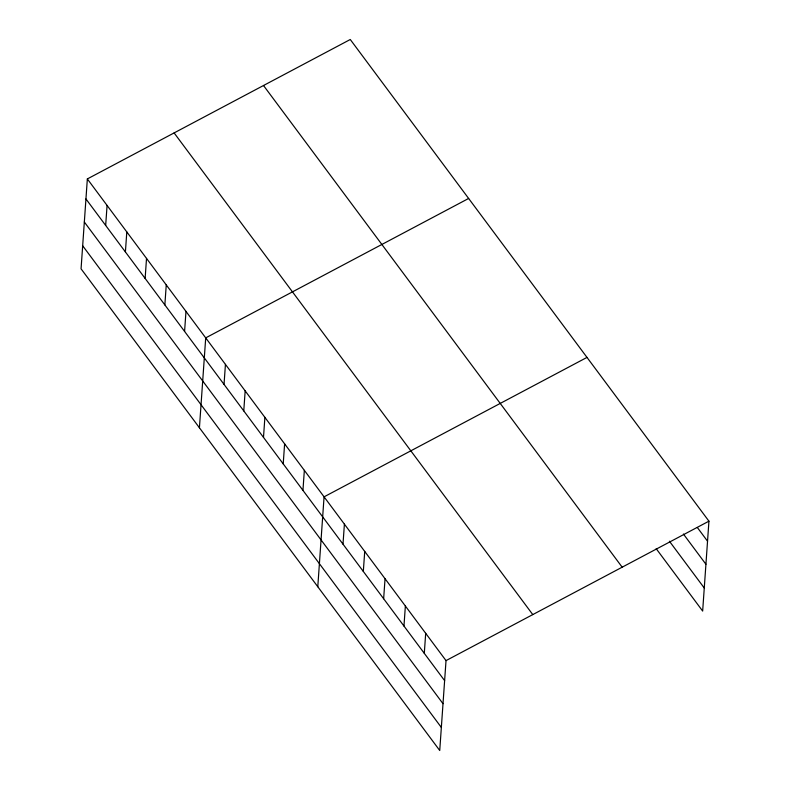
<?xml version="1.0" encoding="UTF-8"?>
<svg xmlns="http://www.w3.org/2000/svg" width="790" height="790" viewBox="0 0 790 790"><rect width="100%" height="100%" fill="white"/><g stroke="black" fill="none" stroke-linecap="round" stroke-linejoin="round"><path stroke-width="1.19" d="M87.344 178.935L81.064 268.827L439.734 750.5L446.024 660.608L87.344 178.935L350.266 39.5L708.936 521.173L702.656 611.065L656.194 548.685M105.672 225.446L107.075 205.42M125.403 251.941L126.805 231.914M145.133 278.435L146.525 258.409M164.853 304.93L166.256 284.904M184.583 331.415L185.986 311.388M199.426 427.775L205.706 337.883L468.628 198.458M224.034 384.404L225.436 364.378M243.764 410.899L245.167 390.872M263.495 437.384L264.887 417.357M283.215 463.878L284.617 443.852M302.945 490.373L304.348 470.346M317.787 586.733L324.068 496.841L586.99 357.406M342.998 544.162L344.401 524.135M363.321 571.456L364.723 551.43M383.644 598.751L385.046 578.724M403.966 626.045L405.369 606.019M424.299 653.34L425.692 633.313M446.024 660.608L708.936 521.173M697.373 527.552L707.534 541.199M683.419 534.04L705.924 564.258M669.416 541.219L704.265 588.017M263.505 85.508L622.174 567.19M174.116 132.917L532.786 614.6M85.952 198.962L444.622 680.634M84.333 222.01L443.012 703.693M82.674 245.769L441.343 727.442"/></g></svg>
